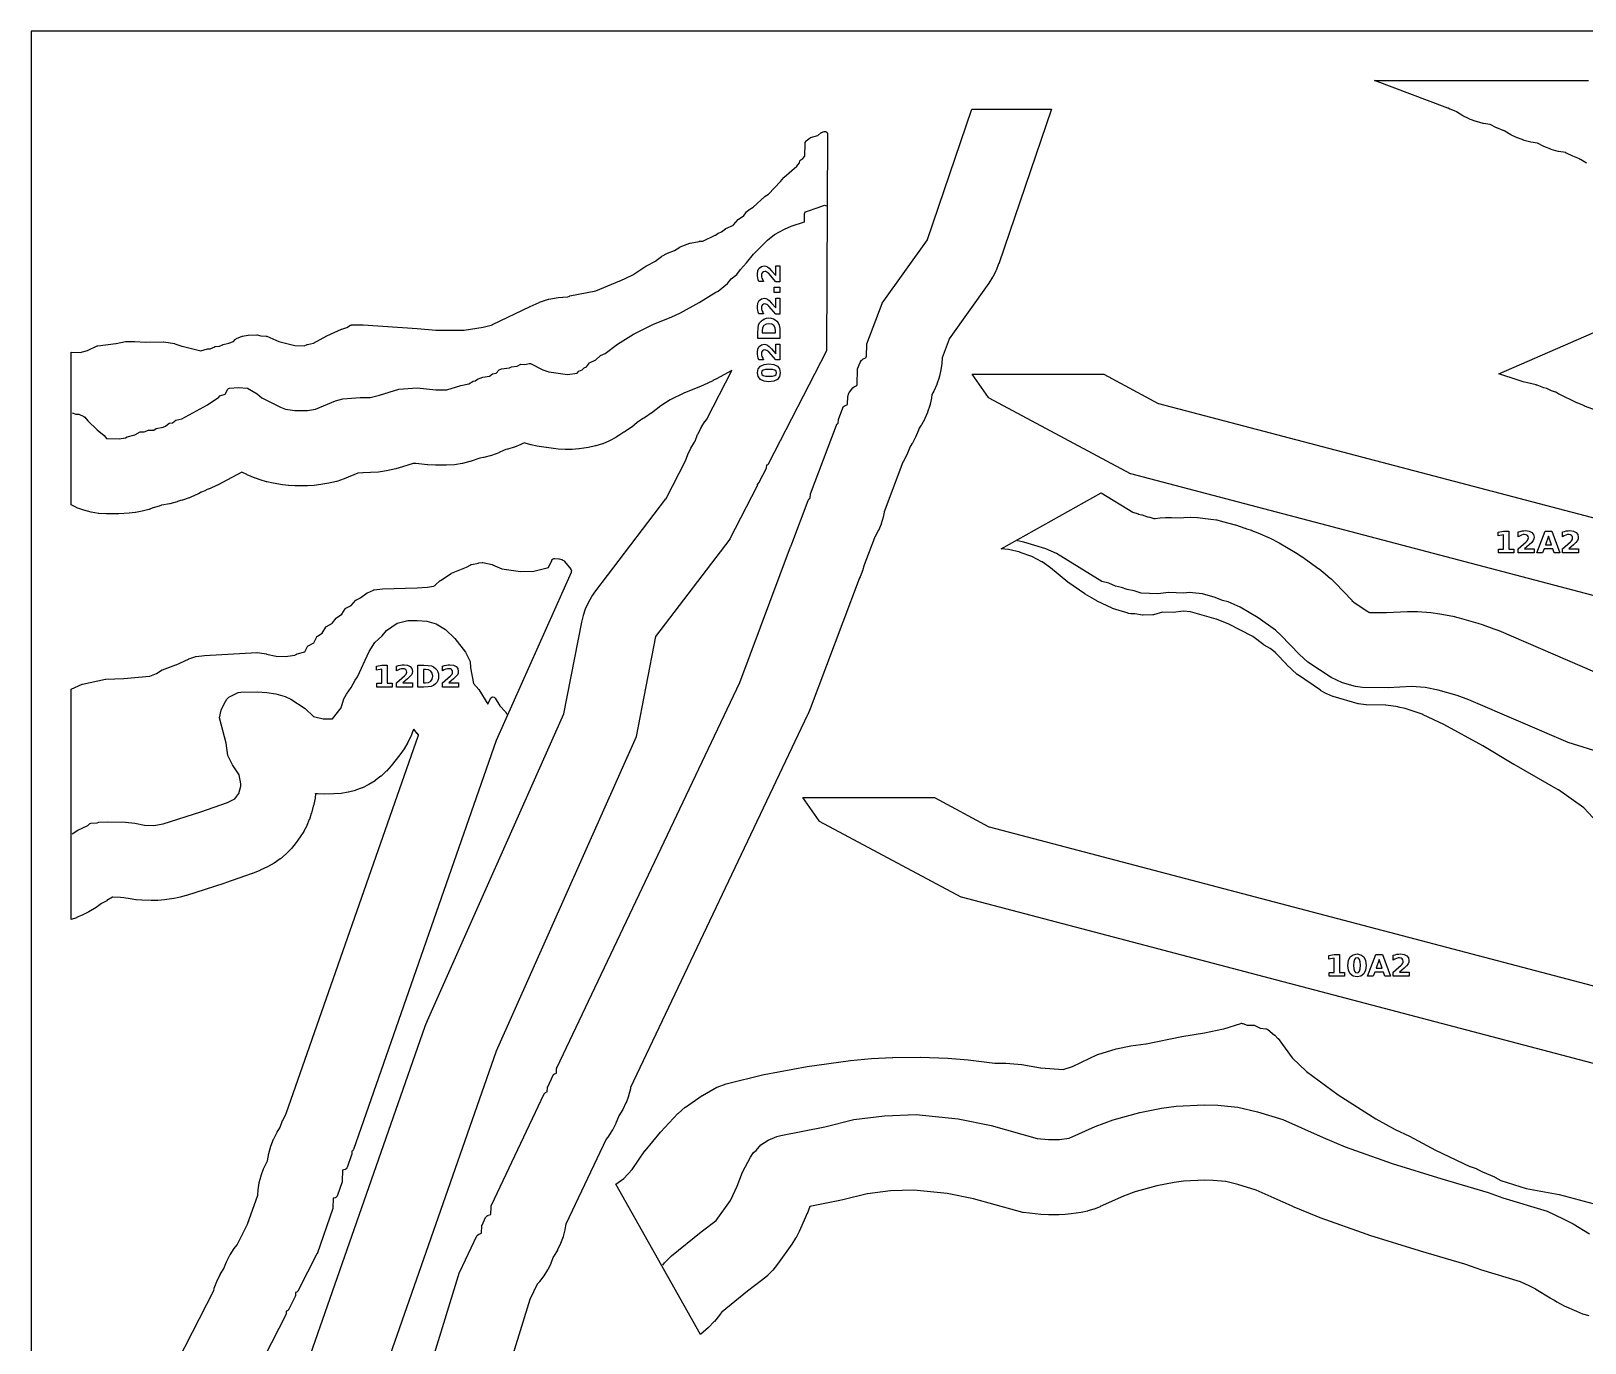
# Model space of a CAD drawing. Header units: millimetres. Extents: x 0 to 841, y 0 to 594.
# Drawn here: x 0 to 412.9, y 245.4 to 594 of the extents above; entities that cross this region are included whole.
import ezdxf

# ---------------------------------------------------------------- set-up
doc = ezdxf.new("R2010")
doc.units = ezdxf.units.MM
for name, color, linetype in [('CUT', 1, 'Continuous'), ('ENGRAVE', 5, 'Continuous'), ('SHEET_EDGE_DO_NOT_CUT', 8, 'Continuous')]:
    doc.layers.add(name, color=color, linetype=linetype)

msp = doc.modelspace()

# ---------------------------------------------------------------- linework, layer by layer
at = {"layer": 'CUT'}
for points in [[(413.32, 558.91), (411.72, 559.86), (411.68, 559.88), (411.46, 560.05), (411.45, 560.06), (411.45, 560.06), (411.44, 560.06), (409.69, 560.73), (409.65, 560.75), (407.99, 561.58), (407.95, 561.6), (407.82, 561.68), (407.81, 561.69), (407.8, 561.69), (405.86, 562.03), (405.81, 562.04), (403.91, 562.57), (403.86, 562.59), (402.02, 563.31), (401.98, 563.33), (400.32, 564.18), (400.31, 564.19), (400.3, 564.19), (398.56, 564.47), (398.52, 564.48), (396.73, 564.96), (396.68, 564.97), (394.95, 565.61), (394.9, 565.63), (393.24, 566.43), (393.2, 566.45), (391.61, 567.41), (391.57, 567.44), (391.55, 567.46), (391.54, 567.46), (391.53, 567.47), (391.26, 567.54), (391.21, 567.56), (389.46, 568.26), (389.41, 568.28), (387.72, 569.15), (387.71, 569.15), (387.71, 569.15), (387.7, 569.16), (385.95, 569.44), (385.9, 569.45), (384.06, 569.94), (384.01, 569.95), (382.23, 570.62), (382.18, 570.64), (380.47, 571.48), (380.43, 571.5), (378.81, 572.5), (378.77, 572.53), (378.69, 572.59), (378.68, 572.59), (378.67, 572.6), (377.06, 573.22), (377.01, 573.24), (376.53, 573.49), (376.51, 573.5), (356.96, 580.84), (413.82, 580.84)], [(93.53, 198.24), (113.87, 264.19), (113.9, 264.26), (118.46, 273.85), (118.48, 273.9), (118.51, 273.94), (118.55, 273.98), (118.59, 274.02), (118.86, 274.24), (118.9, 274.27), (118.94, 274.3), (118.98, 274.32), (119.03, 274.34), (119.71, 274.55), (119.72, 274.56), (119.72, 274.57), (119.78, 276.51), (119.78, 276.56), (119.79, 276.61), (119.81, 276.66), (119.83, 276.7), (120.77, 278.71), (120.79, 278.75), (120.81, 278.79), (120.84, 278.82), (120.87, 278.85), (120.9, 278.88), (121.32, 279.23), (121.35, 279.25), (121.39, 279.28), (121.43, 279.3), (121.47, 279.31), (122.18, 279.55), (122.19, 279.56), (122.2, 279.57), (122.22, 281.58), (122.23, 281.63), (122.24, 281.68), (122.28, 281.89), (122.3, 281.94), (122.32, 281.99), (136.37, 311.57), (136.39, 311.62), (136.42, 311.66), (136.45, 311.69), (136.6, 311.86), (136.64, 311.9), (136.68, 311.93), (136.72, 311.96), (136.77, 311.98), (136.82, 312), (137.16, 312.1), (137.17, 312.11), (137.17, 312.12), (137.24, 313.3), (137.24, 313.35), (137.25, 313.4), (137.26, 313.45), (137.28, 313.49), (138.72, 316.52), (138.74, 316.57), (138.77, 316.61), (138.8, 316.64), (138.95, 316.81), (138.98, 316.84), (139.02, 316.88), (139.07, 316.91), (139.11, 316.93), (139.16, 316.95), (139.63, 317.1), (139.64, 317.11), (139.64, 317.12), (139.66, 318.3), (139.67, 318.35), (139.67, 318.41), (139.72, 318.61), (139.74, 318.66), (139.76, 318.71), (188.3, 420.92), (188.31, 420.94), (201.84, 456.95), (201.86, 457), (201.88, 457.04), (202, 457.23), (202.01, 457.24), (202.01, 457.26), (202.13, 457.73), (202.15, 457.78), (206.46, 469.25), (206.48, 469.29), (206.5, 469.33), (206.52, 469.36), (206.63, 469.52), (206.66, 469.56), (206.69, 469.59), (206.72, 469.62), (206.76, 469.65), (206.8, 469.67), (206.97, 469.76), (206.98, 469.77), (206.98, 469.78), (207.06, 470.06), (207.07, 470.08), (207.07, 470.09), (207.11, 470.92), (207.12, 470.97), (207.13, 471.02), (207.14, 471.07), (213.99, 489.29), (214.01, 489.34), (214.03, 489.38), (214.11, 489.49), (214.13, 489.53), (214.16, 489.56), (214.19, 489.6), (214.23, 489.63), (214.26, 489.65), (214.47, 489.78), (214.48, 489.79), (214.48, 489.8), (214.53, 490.66), (214.54, 490.71), (214.55, 490.75), (214.56, 490.8), (215.73, 493.92), (215.75, 493.96), (215.77, 494), (215.84, 494.12), (215.87, 494.17), (215.91, 494.21), (215.95, 494.25), (216.12, 494.39), (216.15, 494.41), (216.19, 494.44), (216.23, 494.46), (216.97, 494.79), (216.98, 494.79), (216.98, 494.8), (217.08, 497.01), (217.09, 497.06), (217.1, 497.11), (217.2, 497.5), (217.21, 497.55), (217.23, 497.6), (217.41, 497.96), (217.44, 498), (217.47, 498.04), (218.36, 499.17), (218.39, 499.21), (218.43, 499.24), (218.46, 499.27), (218.84, 499.53), (218.89, 499.57), (218.94, 499.59), (219.44, 499.79), (219.46, 499.79), (219.46, 499.81), (219.54, 500.11), (219.55, 500.12), (219.55, 500.13), (219.57, 504.04), (219.57, 504.09), (219.58, 504.14), (219.59, 504.18), (219.61, 504.22), (220.29, 505.96), (220.31, 506.01), (220.33, 506.05), (220.36, 506.09), (220.7, 506.52), (220.73, 506.56), (220.76, 506.59), (221.05, 506.85), (221.09, 506.88), (221.13, 506.91), (221.17, 506.93), (221.94, 507.3), (221.95, 507.3), (221.95, 507.31), (222.04, 507.62), (222.04, 507.63), (222.04, 507.64), (222.06, 510.68), (222.07, 510.73), (222.07, 510.77), (222.08, 510.81), (222.1, 510.85), (226.13, 521.58), (226.15, 521.62), (226.17, 521.66), (226.19, 521.7), (238.18, 538.56), (238.18, 538.57), (238.19, 538.58), (249.99, 573.26), (271.12, 573.26), (257.12, 532.14), (257.11, 532.11), (256.42, 530.35), (256.4, 530.31), (255.54, 528.63), (255.51, 528.59), (254.49, 526.99), (254.48, 526.97), (243.96, 512.18), (243.96, 512.17), (243.95, 512.16), (242.07, 507.15), (242.07, 507.13), (242.06, 507.12), (241.99, 505.73), (241.99, 505.68), (241.76, 504.02), (241.75, 503.97), (241.37, 502.32), (241.37, 502.3), (241.29, 501.99), (241.28, 501.97), (240.68, 500.14), (240.66, 500.09), (239.89, 498.34), (239.87, 498.3), (239.4, 497.47), (239.4, 497.45), (239.39, 497.44), (239.27, 496.53), (239.26, 496.49), (238.89, 494.83), (238.88, 494.81), (238.8, 494.5), (238.79, 494.48), (238.22, 492.73), (238.21, 492.68), (237.48, 491.01), (237.46, 490.96), (236.59, 489.36), (236.56, 489.32), (236, 488.49), (235.99, 488.48), (235.99, 488.47), (235.84, 487.97), (235.82, 487.92), (235.05, 486.1), (235.03, 486.05), (234.09, 484.32), (234.06, 484.28), (233.51, 483.47), (233.5, 483.46), (233.5, 483.45), (233.42, 483.18), (233.4, 483.14), (232.71, 481.43), (232.69, 481.38), (231.85, 479.74), (231.82, 479.7), (231.66, 479.46), (231.66, 479.44), (231.65, 479.43), (226.69, 466.22), (226.68, 466.21), (226.68, 466.2), (226.41, 464.86), (226.4, 464.81), (225.86, 463.05), (225.85, 463), (225.15, 461.3), (225.13, 461.26), (224.27, 459.62), (224.25, 459.58), (224.12, 459.39), (224.12, 459.38), (224.11, 459.36), (221.29, 451.86), (221.28, 451.84), (221.02, 450.9), (221.01, 450.85), (220.29, 449.02), (220.27, 448.97), (220.03, 448.51), (220.02, 448.48), (207.03, 413.91), (207.02, 413.89), (206.37, 412.36), (206.36, 412.34), (159.32, 313.28), (159.32, 313.27), (159.31, 313.26), (159.26, 312.93), (159.25, 312.88), (158.76, 311.04), (158.75, 310.99), (158.09, 309.21), (158.07, 309.16), (157.23, 307.45), (157.21, 307.41), (156.21, 305.79), (156.2, 305.77), (156.19, 305.75), (156.18, 305.74), (156.12, 305.53), (156.11, 305.49), (155.42, 303.77), (155.4, 303.72), (154.55, 302.08), (154.52, 302.03), (153.52, 300.48), (153.49, 300.44), (152.81, 299.57), (152.8, 299.56), (152.8, 299.55), (142.07, 276.96), (142.07, 276.95), (142.06, 276.94), (141.84, 275.5), (141.83, 275.45), (141.37, 273.65), (141.35, 273.6), (140.72, 271.85), (140.7, 271.81), (139.91, 270.12), (139.88, 270.08), (138.93, 268.48), (138.9, 268.44), (138.76, 268.25), (138.76, 268.24), (138.75, 268.23), (138.13, 266.58), (138.11, 266.53), (137.29, 264.86), (137.26, 264.82), (136.28, 263.23), (136.26, 263.19), (135.13, 261.71), (135.1, 261.67), (134.51, 261.03), (134.5, 261.02), (134.5, 261.01), (132.57, 256.96), (132.56, 256.93), (112.64, 192.35)], [(65.84, 218.21), (104.74, 329.55), (104.75, 329.57), (105.35, 331.08), (105.35, 331.1), (141.58, 412.56), (141.59, 412.58), (141.59, 412.59), (146.33, 436.95), (146.34, 436.97), (146.76, 438.72), (146.78, 438.77), (147.36, 440.46), (147.37, 440.5), (148.11, 442.14), (148.13, 442.18), (149.01, 443.74), (149.03, 443.77), (150.06, 445.25), (150.07, 445.27), (168.71, 469.73), (168.72, 469.74), (168.72, 469.75), (173.89, 479.82), (173.91, 479.84), (174.5, 481.45), (174.52, 481.5), (175.32, 483.16), (175.34, 483.2), (176.29, 484.78), (176.32, 484.82), (176.4, 484.94), (176.41, 484.95), (176.41, 484.96), (176.42, 484.97), (176.43, 485.01), (177.13, 486.81), (177.15, 486.86), (178.02, 488.57), (178.04, 488.62), (179.08, 490.24), (179.11, 490.28), (179.56, 490.85), (179.56, 490.86), (179.57, 490.87), (186.21, 503.81), (186.21, 503.82), (186.21, 503.81), (182.15, 501.6), (182.14, 501.6), (181.18, 501.11), (181.16, 501.1), (178.68, 499.92), (178.66, 499.91), (177.48, 499.4), (177.47, 499.39), (173.6, 497.85), (173.59, 497.84), (169.86, 495.99), (169.83, 495.98), (167.34, 494.41), (167.32, 494.39), (164.84, 492.47), (164.82, 492.46), (163.31, 491.4), (163.27, 491.38), (162.17, 490.75), (162.17, 490.75), (162.16, 490.74), (161.99, 490.6), (161.95, 490.57), (161.04, 489.96), (161.02, 489.95), (159.6, 488.77), (159.56, 488.74), (157.9, 487.62), (157.86, 487.6), (157.85, 487.59), (157.84, 487.59), (157.83, 487.58), (157.59, 487.4), (157.55, 487.38), (156.47, 486.73), (156.46, 486.72), (155.47, 486.05), (155.42, 486.02), (153.74, 485.11), (153.69, 485.09), (151.92, 484.35), (151.88, 484.33), (150.04, 483.77), (150, 483.76), (148.11, 483.37), (148.08, 483.37), (145.61, 482.99), (145.58, 482.99), (143.78, 482.8), (143.73, 482.8), (141.93, 482.77), (141.88, 482.78), (140.07, 482.92), (140.05, 482.92), (137.56, 483.24), (137.55, 483.24), (136.92, 483.33), (136.91, 483.33), (134.43, 483.73), (134.41, 483.73), (132.85, 484.05), (132.81, 484.06), (131.27, 484.5), (131.25, 484.51), (131.11, 484.56), (131.1, 484.56), (131.09, 484.56), (130.71, 484.41), (130.68, 484.4), (130.15, 484.13), (130.11, 484.11), (128.44, 483.44), (128.4, 483.42), (126.68, 482.9), (126.63, 482.89), (126.15, 482.8), (126.14, 482.79), (126.13, 482.79), (125.54, 482.57), (125.52, 482.56), (124.37, 481.98), (124.32, 481.96), (122.36, 481.22), (122.31, 481.21), (120.27, 480.68), (120.25, 480.67), (119.28, 480.48), (119.25, 480.47), (116.64, 479.63), (116.62, 479.62), (114.62, 479.09), (114.57, 479.07), (112.53, 478.76), (112.48, 478.75), (110.41, 478.65), (110.39, 478.65), (107.52, 478.66), (107.49, 478.66), (105.39, 478.78), (105.36, 478.78), (102.2, 479.13), (102.19, 479.13), (102.18, 479.13), (101.57, 479.08), (101.55, 479.08), (101.54, 479.08), (98.72, 478.17), (98.7, 478.17), (96.96, 477.7), (96.94, 477.69), (94.47, 477.14), (94.44, 477.13), (92.36, 476.79), (92.31, 476.78), (90.21, 476.66), (90.18, 476.66), (88.21, 476.65), (88.2, 476.65), (86.85, 476.55), (86.83, 476.55), (86.82, 476.54), (83.21, 475.05), (83.18, 475.04), (81.21, 474.35), (81.16, 474.34), (79.12, 473.86), (79.09, 473.85), (76.98, 473.47), (76.96, 473.47), (75.24, 473.24), (75.2, 473.23), (73.46, 473.15), (73.44, 473.15), (70.11, 473.15), (70.09, 473.15), (68.48, 473.22), (68.44, 473.22), (66.85, 473.42), (66.83, 473.42), (64.35, 473.83), (64.33, 473.83), (62.61, 474.19), (62.57, 474.2), (60.9, 474.71), (60.87, 474.72), (59.62, 475.17), (59.59, 475.18), (57.39, 476.12), (57.36, 476.13), (55.99, 476.81), (55.98, 476.82), (55.97, 476.81), (49.51, 473.37), (49.49, 473.35), (47.4, 472.39), (47.35, 472.37), (46.82, 472.2), (46.81, 472.19), (46.8, 472.19), (46.18, 471.86), (46.13, 471.84), (45.25, 471.47), (45.22, 471.46), (44.45, 471.04), (44.43, 471.03), (43.84, 470.74), (43.81, 470.73), (42.06, 469.98), (42.01, 469.96), (40.2, 469.39), (40.15, 469.38), (39.77, 469.3), (39.76, 469.29), (39.75, 469.29), (38.89, 468.96), (38.84, 468.94), (36.85, 468.4), (36.8, 468.39), (34.77, 468.06), (34.74, 468.05), (34.71, 468.05), (34.7, 468.04), (34.06, 467.79), (34.02, 467.78), (32.4, 467.31), (32.38, 467.3), (32.33, 467.29), (32.31, 467.28), (31.34, 466.91), (31.3, 466.9), (29.55, 466.41), (29.51, 466.4), (27.72, 466.08), (27.7, 466.08), (26.09, 465.87), (26.05, 465.86), (23.33, 465.69), (23.29, 465.69), (19.96, 465.71), (19.93, 465.71), (17.97, 465.83), (17.92, 465.83), (15.98, 466.14), (15.93, 466.15), (14.04, 466.65), (13.99, 466.67), (12.16, 467.35), (12.11, 467.37), (10.62, 468.11), (10.62, 508.69), (13.01, 508.59), (13.01, 508.59), (13.02, 508.59), (13.03, 508.59), (14.96, 509.13), (14.97, 509.13), (14.98, 509.14), (17.55, 510.32), (17.6, 510.34), (17.65, 510.35), (17.7, 510.36), (22.55, 510.95), (22.58, 510.95), (25.06, 511.48), (25.11, 511.49), (25.16, 511.5), (27.53, 511.53), (27.57, 511.52), (30.29, 511.33), (30.31, 511.33), (35.17, 511.45), (35.22, 511.45), (35.27, 511.44), (38.14, 510.94), (38.17, 510.93), (38.21, 510.92), (40.09, 510.28), (40.11, 510.27), (45.07, 509.03), (45.08, 509.03), (45.1, 509.03), (46.92, 509.55), (46.97, 509.56), (47.01, 509.57), (47.05, 509.57), (47.57, 509.58), (47.58, 509.58), (47.59, 509.59), (48.82, 510.12), (48.87, 510.14), (48.92, 510.16), (48.97, 510.16), (50.07, 510.27), (50.08, 510.27), (50.1, 510.28), (50.91, 510.64), (50.95, 510.65), (51, 510.67), (52.57, 511.03), (52.58, 511.04), (52.59, 511.04), (53.81, 511.52), (53.82, 511.52), (53.83, 511.53), (54.26, 512.07), (54.3, 512.11), (54.34, 512.14), (54.38, 512.17), (54.52, 512.27), (54.57, 512.29), (54.62, 512.31), (56.13, 512.91), (56.18, 512.93), (56.22, 512.94), (57.61, 513.21), (57.64, 513.21), (57.68, 513.22), (59.97, 513.3), (60.02, 513.3), (60.07, 513.29), (60.12, 513.28), (61.09, 513.01), (61.1, 513.01), (61.11, 513.01), (62.49, 512.94), (62.53, 512.94), (62.58, 512.93), (62.62, 512.92), (62.66, 512.9), (65.83, 511.52), (65.84, 511.52), (65.85, 511.52), (70.07, 510.45), (70.08, 510.45), (70.1, 510.45), (72.57, 510.39), (72.58, 510.39), (72.6, 510.39), (73.33, 510.71), (73.37, 510.73), (73.42, 510.74), (75.07, 511.1), (75.08, 511.1), (75.09, 511.11), (78.58, 513.04), (78.62, 513.06), (82.52, 514.75), (82.57, 514.77), (83.91, 515.19), (83.92, 515.19), (83.93, 515.2), (84.9, 515.81), (84.94, 515.83), (84.98, 515.85), (85.03, 515.87), (85.16, 515.91), (85.21, 515.92), (85.25, 515.93), (85.3, 515.93), (88.17, 515.94), (88.21, 515.94), (102.56, 515), (102.58, 515), (107.59, 514.51), (107.61, 514.51), (115.07, 514.52), (115.08, 514.52), (115.09, 514.52), (120.09, 515.28), (120.12, 515.29), (122.59, 515.98), (122.6, 515.98), (122.61, 515.99), (132.59, 520.8), (132.6, 520.8), (135.04, 521.9), (135.07, 521.92), (137.47, 522.78), (137.52, 522.79), (137.56, 522.8), (140.03, 523.2), (140.07, 523.2), (142.57, 523.39), (142.58, 523.39), (142.59, 523.39), (143.07, 523.58), (143.11, 523.59), (143.16, 523.61), (150.09, 524.95), (150.1, 524.95), (150.11, 524.95), (156.49, 527.59), (156.51, 527.6), (159.89, 529.2), (159.9, 529.2), (159.91, 529.21), (163.32, 531.49), (163.36, 531.52), (166.1, 532.99), (166.11, 533), (166.12, 533.01), (167.53, 534.11), (167.56, 534.13), (167.59, 534.15), (169.08, 534.97), (169.12, 534.99), (169.15, 535), (170.94, 535.65), (170.95, 535.66), (170.96, 535.67), (172.42, 536.61), (172.46, 536.64), (172.51, 536.66), (175.05, 537.62), (175.08, 537.63), (175.12, 537.64), (177.54, 538.12), (177.58, 538.13), (177.63, 538.13), (178.46, 538.14), (178.47, 538.14), (178.48, 538.14), (181.81, 539.76), (181.82, 539.77), (181.83, 539.77), (182.56, 540.28), (182.6, 540.31), (182.64, 540.33), (182.68, 540.34), (183.48, 540.62), (183.49, 540.62), (183.5, 540.63), (184.5, 541.49), (184.54, 541.52), (184.58, 541.54), (184.62, 541.57), (186.63, 542.46), (186.64, 542.47), (186.65, 542.48), (187.87, 543.93), (187.91, 543.97), (187.94, 544), (187.99, 544.03), (189.25, 544.84), (189.26, 544.85), (189.27, 544.86), (190.11, 545.97), (190.15, 546.02), (190.19, 546.05), (190.7, 546.49), (190.74, 546.52), (190.77, 546.54), (191.9, 547.19), (191.91, 547.2), (191.92, 547.21), (195, 550.05), (195.04, 550.08), (195.07, 550.1), (195.94, 550.68), (195.95, 550.69), (195.96, 550.7), (199.16, 554), (199.18, 554.02), (200.06, 555.13), (200.09, 555.17), (200.12, 555.2), (203.46, 558.13), (203.47, 558.14), (203.48, 558.14), (204.19, 559.01), (204.2, 559.02), (204.2, 559.04), (204.31, 559.43), (204.32, 559.48), (204.34, 559.52), (204.36, 559.56), (204.41, 559.65), (204.45, 559.7), (204.48, 559.74), (204.52, 559.78), (204.56, 559.81), (205.07, 560.16), (205.08, 560.17), (205.09, 560.17), (205.63, 560.73), (205.63, 560.74), (205.63, 560.75), (205.66, 564.21), (205.66, 564.25), (205.67, 564.3), (205.68, 564.34), (205.69, 564.38), (205.71, 564.43), (205.84, 564.68), (205.86, 564.72), (205.88, 564.76), (205.91, 564.8), (205.95, 564.83), (205.98, 564.86), (206.99, 565.62), (207.02, 565.65), (207.07, 565.67), (207.11, 565.69), (207.15, 565.71), (209.07, 566.26), (209.08, 566.26), (209.09, 566.27), (209.85, 566.94), (209.89, 566.97), (209.93, 567), (209.97, 567.02), (210.01, 567.04), (210.77, 567.31), (210.82, 567.32), (210.88, 567.33), (210.93, 567.34), (210.98, 567.34), (211.03, 567.33), (211.09, 567.32), (211.14, 567.31), (211.19, 567.29), (211.23, 567.27), (211.28, 567.25), (211.36, 567.19), (211.4, 567.16), (211.43, 567.13), (211.47, 567.09), (211.5, 567.05), (211.55, 566.98), (211.58, 566.93), (211.6, 566.89), (211.62, 566.84), (211.63, 566.79), (211.66, 566.65), (211.66, 566.6), (211.67, 566.55), (211.37, 509.2), (211.36, 509.16), (211.36, 509.11), (211.35, 509.06), (211.3, 508.91), (211.28, 508.87), (211.27, 508.82), (195.99, 479.06), (195.96, 479.02), (195.94, 478.98), (195.85, 478.88), (195.82, 478.84), (195.79, 478.81), (195.76, 478.78), (195.72, 478.76), (195.68, 478.74), (195.47, 478.63), (195.46, 478.63), (195.46, 478.62), (195.37, 477.94), (195.37, 477.89), (195.36, 477.85), (195.34, 477.81), (195.32, 477.77), (193.42, 474.06), (193.4, 474.02), (193.37, 473.99), (193.34, 473.95), (193.31, 473.92), (192.99, 473.63), (192.99, 473.62), (192.98, 473.61), (192.91, 473.12), (192.9, 473.07), (192.88, 473.02), (192.86, 472.97), (185.72, 459.06), (185.7, 459.03), (185.67, 458.99), (165.97, 433.15), (165.97, 433.14), (165.97, 433.13), (160.8, 406.58), (160.78, 406.53), (160.76, 406.47), (123.63, 322.97), (123.62, 322.95), (83.75, 208.84)], [(426.62, 489.38), (412.8, 494.37), (412.77, 494.38), (410.81, 495.21), (410.79, 495.22), (406.03, 497.54), (406.01, 497.55), (405.14, 498.03), (405.13, 498.04), (405.12, 498.04), (404.05, 498.4), (404, 498.42), (402.76, 499.01), (402.75, 499.01), (402.74, 499.01), (401.98, 499.22), (401.94, 499.24), (400.25, 499.89), (400.24, 499.89), (400.23, 499.9), (399.95, 499.95), (399.92, 499.96), (396.51, 500.83), (396.49, 500.83), (395.13, 501.23), (395.12, 501.23), (390.03, 502.92), (428.28, 519.61)], [(419.85, 379.79), (412.63, 387.61), (412.62, 387.62), (412.61, 387.63), (405.84, 392.4), (405.82, 392.41), (394.06, 399.08), (394.05, 399.09), (385.78, 404.07), (385.77, 404.07), (375.41, 409.72), (375.4, 409.72), (369.93, 412.34), (369.9, 412.35), (365.16, 413.96), (365.14, 413.96), (363.29, 414.38), (363.27, 414.39), (359.96, 414.86), (359.93, 414.87), (354.73, 414.92), (354.66, 414.93), (352.76, 415.21), (352.69, 415.23), (345.96, 417.2), (345.9, 417.22), (344.3, 417.89), (344.26, 417.92), (342.65, 418.79), (342.6, 418.82), (336.53, 422.99), (336.5, 423.01), (336.47, 423.04), (333.62, 425.71), (333.6, 425.73), (330.75, 428.73), (330.73, 428.75), (329.28, 429.96), (329.27, 429.96), (329.26, 429.97), (327.67, 430.86), (327.62, 430.9), (324.65, 433.09), (324.64, 433.1), (324.63, 433.1), (318.26, 436.43), (318.24, 436.44), (314.97, 437.77), (314.95, 437.77), (308.13, 439.69), (308.11, 439.69), (308.1, 439.69), (306.27, 439.81), (306.26, 439.81), (306.25, 439.81), (303.53, 439.54), (303.47, 439.54), (300.66, 439.6), (300.65, 439.6), (300.63, 439.59), (298.22, 438.92), (298.17, 438.91), (298.11, 438.91), (295.48, 438.76), (295.44, 438.76), (295.4, 438.76), (295.36, 438.77), (293.31, 439.17), (293.3, 439.17), (293.28, 439.17), (292.36, 439.13), (292.31, 439.14), (292.25, 439.14), (291.56, 439.27), (291.5, 439.29), (287.37, 440.59), (287.3, 440.61), (283.28, 442.54), (283.24, 442.56), (280.07, 444.41), (280.04, 444.43), (275.5, 447.52), (275.46, 447.54), (270.87, 451.35), (270.86, 451.36), (268.64, 452.98), (268.63, 452.98), (268.62, 452.99), (265.97, 454.36), (265.94, 454.37), (262.87, 455.48), (262.84, 455.49), (259.76, 456.26), (259.76, 456.26), (259.75, 456.26), (257.79, 456.45), (284.33, 471.34), (292.76, 466.16), (292.78, 466.16), (292.79, 466.15), (294.16, 465.68), (294.17, 465.68), (294.19, 465.67), (294.2, 465.67), (295.2, 465.43), (295.24, 465.41), (296.7, 464.94), (296.72, 464.93), (296.81, 464.9), (296.82, 464.89), (296.83, 464.89), (297.22, 464.81), (297.25, 464.8), (298.32, 464.52), (298.33, 464.52), (298.34, 464.52), (298.69, 464.5), (298.7, 464.5), (298.71, 464.5), (300.02, 464.65), (300.04, 464.65), (301.49, 464.75), (301.53, 464.75), (302.98, 464.75), (303, 464.75), (305.31, 464.66), (305.31, 464.66), (305.32, 464.66), (306.31, 464.78), (306.35, 464.78), (308.1, 464.82), (308.15, 464.82), (309.91, 464.71), (309.93, 464.71), (313.47, 464.32), (313.49, 464.32), (315.04, 464.08), (315.08, 464.08), (316.6, 463.72), (316.62, 463.72), (319.97, 462.79), (320.01, 462.78), (322.57, 461.89), (322.6, 461.87), (322.98, 461.71), (323.01, 461.7), (324.28, 461.34), (324.33, 461.33), (325.99, 460.7), (326.01, 460.69), (329.23, 459.29), (329.26, 459.28), (331.65, 458.05), (331.68, 458.03), (336.4, 455.18), (336.41, 455.17), (337.63, 454.36), (337.65, 454.35), (342.23, 451.1), (342.25, 451.08), (343.85, 449.81), (343.87, 449.8), (345.32, 448.52), (345.34, 448.5), (346.58, 447.31), (346.6, 447.29), (350.94, 442.74), (350.95, 442.73), (351.57, 442.17), (351.6, 442.15), (355.21, 439.74), (355.22, 439.73), (355.23, 439.73), (355.51, 439.6), (355.54, 439.58), (355.69, 439.54), (355.7, 439.54), (355.71, 439.54), (360.18, 439.5), (360.19, 439.5), (365.73, 439.8), (365.76, 439.8), (368.35, 439.78), (368.39, 439.77), (371.95, 439.5), (371.98, 439.5), (374.31, 439.18), (374.34, 439.17), (377.79, 438.49), (377.81, 438.49), (379.45, 438.09), (379.47, 438.08), (384.46, 436.64), (384.47, 436.64), (385.56, 436.29), (385.57, 436.29), (388.72, 435.18), (388.73, 435.17), (389.99, 434.68), (390, 434.68), (415.41, 423.72)], [(10.62, 185.25), (48.53, 259.33), (48.54, 259.34), (48.54, 259.35), (48.68, 259.88), (48.69, 259.92), (49.37, 261.73), (49.39, 261.78), (50.24, 263.51), (50.26, 263.55), (51.25, 265.15), (51.25, 265.16), (51.26, 265.17), (51.94, 266.94), (51.96, 266.98), (52.84, 268.74), (52.87, 268.79), (53.93, 270.45), (53.96, 270.49), (54.75, 271.49), (54.76, 271.5), (54.76, 271.51), (57.54, 276.94), (57.55, 276.97), (60.25, 284.7), (60.25, 284.71), (60.25, 284.72), (60.33, 286.02), (60.33, 286.07), (60.63, 287.94), (60.64, 287.99), (61.11, 289.83), (61.13, 289.87), (61.78, 291.66), (61.8, 291.7), (62.62, 293.41), (62.65, 293.45), (62.85, 293.78), (62.85, 293.79), (62.86, 293.8), (63.18, 295.73), (63.2, 295.78), (63.72, 297.68), (63.74, 297.73), (64.45, 299.57), (64.48, 299.62), (65.37, 301.37), (65.4, 301.42), (66.12, 302.53), (66.13, 302.54), (66.13, 302.55), (66.18, 302.72), (66.19, 302.76), (66.85, 304.47), (66.87, 304.51), (67.69, 306.15), (67.72, 306.19), (67.81, 306.34), (67.81, 306.35), (67.82, 306.36), (102.95, 406.93), (102.96, 406.94), (102.95, 406.95), (102.88, 407.06), (102.88, 407.07), (102.87, 407.08), (102.64, 407.34), (102.62, 407.36), (101.74, 408.47), (101.73, 408.48), (101.72, 408.47), (101.43, 408.06), (101.43, 408.05), (101.42, 408.04), (100.97, 406.73), (100.95, 406.68), (100.15, 404.96), (100.13, 404.92), (99.18, 403.29), (99.15, 403.25), (98.03, 401.7), (98.02, 401.68), (95.7, 398.79), (95.69, 398.77), (94.42, 397.34), (94.39, 397.3), (92.99, 396.01), (92.96, 395.98), (91.44, 394.83), (91.4, 394.8), (89.79, 393.8), (89.75, 393.77), (88.04, 392.93), (87.99, 392.92), (86.21, 392.25), (86.17, 392.23), (84.33, 391.74), (84.28, 391.73), (82.41, 391.42), (82.36, 391.41), (80.45, 391.29), (80.43, 391.29), (77.95, 391.24), (77.93, 391.24), (76.14, 391.29), (76.1, 391.29), (75.6, 391.35), (75.59, 391.36), (75.58, 391.34), (75.46, 390.21), (75.45, 390.15), (75.01, 388.1), (75, 388.07), (74.48, 386.15), (74.47, 386.13), (73.95, 384.5), (73.93, 384.46), (73.27, 382.89), (73.25, 382.85), (72.46, 381.35), (72.44, 381.31), (71.51, 379.87), (71.5, 379.86), (70.48, 378.41), (70.46, 378.39), (69.23, 376.83), (69.2, 376.79), (67.82, 375.37), (67.78, 375.33), (66.27, 374.06), (66.23, 374.03), (64.6, 372.91), (64.56, 372.89), (62.81, 371.93), (62.79, 371.92), (60.84, 370.99), (60.82, 370.98), (58.8, 370.15), (58.77, 370.14), (51.69, 367.66), (51.69, 367.65), (51.25, 367.51), (51.24, 367.5), (41.27, 364.27), (41.25, 364.27), (39.66, 363.83), (39.62, 363.82), (38, 363.51), (37.97, 363.51), (35.48, 363.14), (35.46, 363.14), (33.71, 362.96), (33.67, 362.96), (31.91, 362.94), (31.89, 362.94), (29.42, 363.03), (29.4, 363.03), (27.89, 363.14), (27.85, 363.14), (26.34, 363.37), (26.32, 363.38), (24.68, 363.69), (24.66, 363.69), (23.8, 363.78), (23.78, 363.79), (21.69, 363.84), (21.68, 363.84), (21.67, 363.84), (20.16, 362.94), (20.14, 362.92), (18.71, 362.18), (18.7, 362.17), (18.69, 362.17), (17.33, 361.15), (17.29, 361.12), (15.37, 360), (15.35, 359.99), (13.74, 359.17), (13.71, 359.16), (12.08, 358.42), (12.04, 358.4), (10.62, 357.91), (10.62, 419.12), (13.58, 420.45), (13.58, 420.45), (13.63, 420.47), (13.68, 420.49), (19.76, 421.79), (19.81, 421.8), (19.85, 421.8), (24.64, 421.97), (24.66, 421.97), (31.5, 422.59), (31.52, 422.59), (31.53, 422.6), (33.3, 423.3), (33.31, 423.3), (33.32, 423.31), (34.8, 424.23), (34.85, 424.26), (34.9, 424.28), (38.5, 425.57), (38.52, 425.58), (41.87, 427.14), (41.92, 427.16), (43.74, 427.79), (43.8, 427.81), (43.85, 427.81), (46.04, 428.07), (46.07, 428.08), (59.96, 428.84), (60.01, 428.84), (60.06, 428.84), (62.53, 428.48), (62.57, 428.47), (65.09, 427.86), (65.1, 427.86), (65.12, 427.86), (67.57, 427.8), (67.58, 427.8), (67.59, 427.8), (70.05, 428.15), (70.06, 428.15), (70.07, 428.15), (70.59, 428.46), (70.63, 428.49), (70.68, 428.5), (70.73, 428.52), (72.75, 429.02), (72.76, 429.02), (72.77, 429.04), (73.41, 430.42), (73.43, 430.46), (73.46, 430.5), (73.49, 430.54), (73.52, 430.57), (73.55, 430.6), (73.59, 430.63), (73.63, 430.65), (75.14, 431.45), (75.15, 431.46), (75.15, 431.47), (75.9, 433.02), (75.92, 433.06), (75.95, 433.1), (75.98, 433.13), (76.01, 433.17), (76.05, 433.2), (76.08, 433.22), (77.35, 434.02), (77.36, 434.02), (77.36, 434.03), (78.29, 435.63), (78.32, 435.68), (78.35, 435.72), (78.39, 435.75), (78.43, 435.79), (78.48, 435.82), (80.07, 436.7), (80.08, 436.71), (80.09, 436.72), (81.07, 437.98), (81.1, 438.02), (81.14, 438.06), (81.18, 438.09), (82.57, 439.05), (82.58, 439.06), (82.59, 439.07), (83.45, 440.46), (83.48, 440.51), (83.52, 440.55), (83.56, 440.59), (83.6, 440.62), (83.65, 440.65), (85.07, 441.39), (85.08, 441.4), (85.09, 441.4), (86.31, 442.76), (86.35, 442.79), (86.38, 442.82), (86.42, 442.85), (86.46, 442.87), (87.57, 443.43), (87.58, 443.44), (87.59, 443.44), (89.33, 444.7), (89.37, 444.73), (89.42, 444.75), (90.97, 445.47), (91.02, 445.49), (91.07, 445.5), (91.13, 445.51), (93.35, 445.76), (93.39, 445.76), (102.57, 446.04), (102.58, 446.04), (105.35, 446.21), (105.38, 446.22), (106.92, 446.52), (106.93, 446.52), (106.94, 446.53), (107.38, 446.71), (107.39, 446.71), (107.4, 446.72), (108.67, 447.97), (108.71, 448.01), (108.76, 448.04), (111.66, 449.88), (111.7, 449.9), (111.75, 449.92), (115.72, 451.51), (115.73, 451.52), (115.74, 451.52), (116.85, 452.19), (116.9, 452.21), (116.95, 452.23), (117.01, 452.25), (118.88, 452.65), (118.93, 452.66), (119.88, 452.76), (119.93, 452.76), (119.99, 452.76), (120.04, 452.75), (122.53, 452.22), (122.58, 452.21), (122.63, 452.19), (125.09, 451.11), (125.1, 451.11), (125.11, 451.1), (130.07, 450.43), (130.08, 450.43), (130.09, 450.43), (133.59, 450.48), (133.61, 450.48), (133.62, 450.48), (137.5, 451.44), (137.51, 451.45), (137.51, 451.46), (138.36, 453.35), (138.38, 453.4), (138.42, 453.45), (138.51, 453.57), (138.54, 453.61), (138.57, 453.64), (138.61, 453.67), (138.65, 453.69), (138.69, 453.72), (138.73, 453.73), (138.95, 453.81), (139, 453.83), (139.06, 453.84), (139.11, 453.84), (139.16, 453.84), (140.22, 453.76), (140.26, 453.76), (140.3, 453.75), (140.99, 453.58), (141.04, 453.56), (141.09, 453.54), (141.14, 453.52), (141.66, 453.19), (141.7, 453.16), (141.74, 453.12), (141.78, 453.08), (143.41, 451.05), (143.45, 451.01), (143.47, 450.96), (143.52, 450.87), (143.54, 450.82), (143.55, 450.77), (143.56, 450.72), (143.57, 450.66), (143.57, 450.61), (143.55, 450.33), (143.54, 450.27), (143.53, 450.22), (143.51, 450.16), (123.63, 405.47), (123.62, 405.45), (85.67, 296.83), (85.65, 296.78), (85.63, 296.74), (85.55, 296.6), (85.52, 296.56), (85.49, 296.52), (85.45, 296.49), (85.41, 296.46), (85.26, 296.35), (85.25, 296.34), (85.25, 296.33), (85.21, 295.56), (85.2, 295.51), (85.19, 295.46), (85.18, 295.42), (83.99, 292.02), (83.98, 291.98), (83.95, 291.93), (83.88, 291.81), (83.85, 291.77), (83.82, 291.73), (83.79, 291.7), (83.75, 291.67), (83.68, 291.61), (83.64, 291.58), (83.6, 291.56), (83.55, 291.54), (83.5, 291.52), (82.78, 291.34), (82.76, 291.34), (82.76, 291.33), (82.7, 288.41), (82.7, 288.35), (82.69, 288.3), (82.68, 288.25), (81.32, 284.4), (81.3, 284.36), (81.28, 284.32), (81.25, 284.28), (81.22, 284.24), (81.19, 284.2), (81.06, 284.09), (81.02, 284.05), (80.98, 284.02), (80.93, 284), (80.88, 283.98), (80.83, 283.96), (80.28, 283.84), (80.27, 283.84), (80.27, 283.82), (80.22, 281.29), (80.21, 281.24), (80.2, 281.18), (80.19, 281.13), (75.99, 269.1), (75.96, 269.04), (70.98, 259.29), (70.95, 259.24), (70.93, 259.21), (70.89, 259.17), (70.75, 259.02), (70.71, 258.98), (70.67, 258.95), (70.62, 258.92), (70.57, 258.9), (70.52, 258.88), (70.3, 258.81), (70.29, 258.81), (70.29, 258.8), (70.27, 258.09), (70.27, 258.05), (70.26, 258), (70.25, 257.96), (70.21, 257.8), (70.19, 257.76), (70.17, 257.72), (68.37, 254.2), (68.35, 254.16), (68.32, 254.12), (68.29, 254.08), (68.21, 254), (68.17, 253.97), (68.12, 253.93), (68.08, 253.91), (68.03, 253.89), (67.82, 253.8), (67.81, 253.8), (67.81, 253.79), (67.8, 253.25), (67.8, 253.21), (67.79, 253.16), (67.78, 253.12), (67.73, 252.96), (67.72, 252.92), (67.7, 252.88), (16.43, 152.69)], [(414.04, 252.56), (412.38, 253.06), (412.34, 253.07), (410.73, 253.71), (410.71, 253.72), (407.46, 255.19), (407.44, 255.2), (405.52, 256.19), (405.47, 256.22), (404.82, 256.66), (404.8, 256.67), (403.65, 257.31), (403.63, 257.32), (399.84, 259.64), (399.83, 259.65), (398.27, 260.48), (398.25, 260.49), (395.77, 261.62), (395.74, 261.63), (385.27, 264.82), (385.26, 264.83), (384.24, 265.17), (384.23, 265.17), (380.96, 266.36), (380.95, 266.37), (369.23, 269.81), (369.23, 269.81), (368.93, 269.9), (368.92, 269.9), (355.78, 273.99), (355.77, 273.99), (355.05, 274.23), (355.05, 274.23), (342.52, 278.66), (342.51, 278.67), (341.5, 279.05), (341.49, 279.06), (335.64, 281.49), (335.63, 281.49), (335.13, 281.71), (335.12, 281.72), (325.55, 286.01), (325.52, 286.02), (320.67, 287.52), (320.66, 287.53), (317.45, 288.28), (317.41, 288.29), (314.12, 288.6), (314.1, 288.6), (311.9, 288.68), (311.87, 288.68), (306.25, 288.38), (306.23, 288.38), (303.75, 288.02), (303.74, 288.02), (299.16, 287.13), (299.14, 287.13), (293.62, 285.62), (293.6, 285.61), (290.28, 284.4), (290.26, 284.39), (284.1, 281.62), (284.08, 281.61), (282.47, 280.97), (282.43, 280.96), (280.78, 280.46), (280.74, 280.45), (279.04, 280.1), (279.01, 280.1), (276.39, 279.68), (276.37, 279.68), (274.82, 279.5), (274.78, 279.49), (273.23, 279.43), (273.21, 279.43), (270.36, 279.44), (270.34, 279.44), (268.34, 279.54), (268.32, 279.54), (265.32, 279.85), (265.3, 279.85), (263.63, 280.09), (263.58, 280.1), (261.94, 280.49), (261.92, 280.5), (250.45, 283.72), (250.43, 283.73), (243.41, 285.14), (243.39, 285.14), (234.58, 286.02), (234.54, 286.02), (228.35, 285.79), (228.33, 285.78), (222.24, 285.04), (222.21, 285.03), (215.69, 283.44), (215.68, 283.43), (214.91, 283.26), (214.9, 283.26), (206.97, 281.65), (206.96, 281.65), (206.95, 281.64), (206.19, 279.71), (206.18, 279.7), (205.81, 278.82), (205.8, 278.81), (204.07, 274.99), (204.06, 274.97), (203.2, 273.28), (203.17, 273.23), (202.14, 271.64), (202.13, 271.61), (198.39, 266.36), (198.37, 266.34), (197.13, 264.77), (197.09, 264.73), (195.7, 263.3), (195.66, 263.27), (194.12, 261.98), (194.1, 261.96), (190.35, 259.15), (190.35, 259.15), (183.6, 253.68), (183.59, 253.68), (183.58, 253.67), (182.96, 252.81), (182.95, 252.79), (181.58, 251.1), (181.54, 251.06), (180, 249.53), (179.98, 249.51), (177.85, 247.62), (155.42, 287.58), (157.47, 289.1), (157.47, 289.1), (157.48, 289.11), (157.49, 289.11), (159.71, 291.5), (159.74, 291.53), (163.13, 296.45), (163.15, 296.48), (167.23, 301.43), (167.25, 301.45), (171.9, 306.35), (171.94, 306.39), (173.84, 308.02), (173.88, 308.06), (178.37, 311.11), (178.41, 311.13), (182.26, 313.33), (182.3, 313.35), (182.33, 313.37), (184.67, 314.26), (184.73, 314.28), (194.75, 316.72), (194.78, 316.73), (206.24, 318.83), (206.27, 318.83), (217.71, 320.44), (217.74, 320.44), (223.34, 320.97), (223.36, 320.97), (228.93, 321.24), (228.95, 321.24), (236.3, 321.38), (236.33, 321.38), (243.61, 321.1), (243.63, 321.1), (248.99, 320.66), (249.01, 320.65), (256.11, 319.73), (256.14, 319.73), (258.98, 319.78), (259.03, 319.78), (263.27, 319.4), (263.31, 319.39), (268.27, 318.53), (268.3, 318.53), (274.25, 318.06), (274.27, 318.06), (274.28, 318.06), (276.71, 318.84), (276.74, 318.85), (283.41, 322.02), (283.47, 322.05), (288.3, 323.57), (288.35, 323.58), (292.21, 324.38), (292.26, 324.39), (296.26, 324.85), (296.29, 324.85), (305.77, 326.8), (305.79, 326.8), (311.81, 327.79), (311.82, 327.79), (316.9, 328.86), (316.93, 328.87), (321.43, 330.31), (321.48, 330.32), (321.52, 330.33), (321.57, 330.33), (321.62, 330.33), (321.83, 330.32), (321.88, 330.31), (321.93, 330.3), (321.98, 330.29), (323.16, 329.83), (323.17, 329.82), (323.18, 329.82), (324.81, 329.85), (324.86, 329.85), (324.9, 329.84), (324.95, 329.83), (325, 329.82), (325.04, 329.8), (326.6, 329.01), (326.61, 329), (326.63, 329), (328.13, 328.87), (328.19, 328.86), (328.25, 328.84), (328.45, 328.77), (328.51, 328.75), (328.56, 328.73), (328.6, 328.69), (330.45, 327.22), (330.49, 327.18), (331.3, 326.34), (331.35, 326.29), (335.13, 321.17), (335.13, 321.16), (335.14, 321.16), (338.93, 317.56), (338.96, 317.54), (347.36, 311.31), (347.37, 311.3), (357.32, 304.97), (357.34, 304.96), (362.48, 302.13), (362.49, 302.12), (366.3, 300.31), (366.32, 300.3), (373.17, 296.64), (373.18, 296.64), (382.36, 292.27), (382.39, 292.26), (384.04, 291.73), (384.08, 291.72), (384.12, 291.7), (385.68, 290.86), (385.7, 290.85), (388.9, 289.5), (388.94, 289.47), (390.54, 288.6), (390.55, 288.6), (390.56, 288.59), (397.26, 286.47), (397.29, 286.46), (406.02, 284.81), (406.05, 284.8), (418, 281.64)]]:
    msp.add_lwpolyline(points, dxfattribs=at)
for points in [[(292.23, 476.31), (292.18, 476.33), (292.12, 476.35), (254.55, 496.49), (254.51, 496.52), (254.47, 496.55), (254.44, 496.58), (254.41, 496.61), (254.38, 496.65), (250.04, 502.83), (285.05, 502.83), (299.53, 495.07), (299.54, 495.07), (299.56, 495.06), (508.62, 440.08), (508.62, 419.4), (292.23, 476.31)], [(247.23, 363.81), (247.18, 363.83), (247.12, 363.85), (209.55, 383.99), (209.51, 384.02), (209.47, 384.05), (209.44, 384.08), (209.41, 384.11), (209.38, 384.15), (205.04, 390.33), (240.05, 390.33), (254.53, 382.57), (254.54, 382.57), (254.56, 382.56), (463.62, 327.58), (463.62, 306.9), (247.23, 363.81)]]:
    msp.add_lwpolyline(points, close=True, dxfattribs=at)
at = {"layer": 'ENGRAVE'}
for points in [[(10.92, 492.53), (11.9, 492.21), (12.65, 492.17), (14.02, 491.6), (14.26, 491.43), (15.1, 490.43), (17.57, 488.05), (19.46, 486.52), (20.08, 485.71), (23.45, 485.69), (25.08, 485.91), (25.52, 486.21), (27.58, 486.72), (29.03, 487.51), (30.08, 487.54), (31.24, 487.93), (32.58, 487.93), (33.25, 488.43), (35.08, 488.72), (35.7, 489.02), (36.67, 489.85), (37.58, 489.92), (38.51, 490.59), (40.08, 491), (46.92, 494.65), (49.86, 496.72), (50.16, 497.03), (51.56, 497.55), (52.27, 498.81), (52.49, 499.02), (52.77, 499.12), (55.13, 499.25), (57.54, 499.09), (60.08, 497.59), (61.28, 496.52), (66.31, 494.02), (67.58, 493.56), (70.08, 493.15), (73.44, 493.15), (75.57, 493.54), (80.85, 495.71), (82.8, 496.31), (87.43, 496.64), (90.1, 496.66), (92.6, 497.21), (97.74, 498.86), (102.58, 499.2), (107.56, 498.66), (110.46, 498.65), (114.19, 499.86), (116.32, 500.29), (117.52, 500.97), (118.03, 501.08), (118.65, 501.53), (120.01, 502.03), (121.81, 502.3), (122.57, 502.95), (123.55, 503.06), (124.39, 503.94), (125, 504.21), (127.11, 504.47), (127.69, 504.76), (129.19, 504.92), (130.17, 505.45), (131.19, 505.41), (132.4, 505.65), (132.68, 505.63), (135.98, 504.02), (137.58, 503.48), (140.08, 503.08), (142.58, 502.76), (145.08, 503.14), (145.52, 503.63), (146.47, 504.02), (146.99, 504.55), (147.58, 504.75), (148.36, 505.84), (150.08, 506.67), (151.32, 507.78), (152.58, 508.28), (155.85, 510.81), (160.05, 513.46), (165.44, 516.12), (170.07, 517.97), (172.57, 519.16), (177.57, 521.89), (181.92, 524.64), (182.58, 524.87), (185.08, 526.94), (186.03, 528.12), (187.58, 529.32), (188.51, 530.67), (190.09, 532.4), (191.93, 534.75), (195.65, 538.41), (197.52, 539.98), (200.18, 541.38), (201.95, 542.12), (205.54, 543.3), (205.56, 545.46), (205.64, 545.74), (205.82, 545.96), (206.07, 546.1), (209.18, 547.11), (210.81, 547.75), (211.1, 547.69), (211.27, 547.58)], [(417.88, 402.03), (408.49, 404.92), (382.08, 416.31), (378.92, 417.43), (373.91, 418.87), (370.44, 419.56), (366.85, 419.83), (360.65, 419.49), (353.84, 419.55), (351.9, 419.8), (348.5, 420.81), (345.45, 422.2), (339.31, 426.31), (337.03, 428.34), (332.11, 433.5), (330.64, 434.79), (326.05, 438.06), (321.31, 440.93), (318.06, 442.34), (316.64, 442.67), (314.68, 443.51), (311.3, 444.44), (307.74, 444.83), (306.36, 444.6), (302.21, 444.77), (299.4, 444.46), (294.99, 444.63), (293.14, 445.23), (291.27, 445.62), (289.76, 446.18), (288.17, 446.5), (286.39, 447.26), (284.54, 447.74), (272.46, 455.16), (269.64, 456.44), (263.78, 458.21), (262.11, 458.53)], [(10.92, 380.68), (12.41, 381.69), (15.08, 382.88), (15.52, 383.36), (15.85, 383.5), (17.58, 383.63), (17.97, 383.8), (20.24, 383.89), (25.11, 383.76), (27.61, 383.49), (30.1, 383.02), (32.58, 382.93), (35.1, 383.3), (45.08, 386.53), (52.18, 389.02), (54.15, 389.96), (55.18, 391.42), (55.71, 393.37), (55.75, 394.01), (55.26, 396.33), (53.56, 398.99), (52.3, 401.49), (51.82, 404.81), (50.06, 411.49), (50.54, 413.57), (51.29, 415.26), (51.99, 416.49), (52.51, 416.98), (55.02, 418.27), (55.7, 418.37), (60.11, 418.39), (62.61, 418.25), (65.08, 417.9), (67.55, 417.14), (69.03, 416.49), (72.86, 414.02), (75.08, 411.89), (77.58, 411.24), (80.08, 411.28), (82.41, 414.19), (83.12, 416.59), (83.78, 417.83), (85.08, 419.54), (86.1, 421.48), (86.73, 422.37), (89.87, 429.16), (91.39, 431.52), (93.27, 433.3), (94.44, 434.72), (97.25, 436.66), (100.08, 437.37), (102.62, 437.4), (105.15, 437.18), (107.61, 436.48), (110.14, 434.94), (112.58, 432.63), (115.43, 428.96), (116.65, 426.52), (116.79, 424.8), (117.58, 420.63), (119.01, 419.02), (121.37, 415.16), (122.14, 416.82), (122.59, 417.07), (123.09, 416.97), (123.35, 416.72), (124.59, 414.69), (126.06, 413.09), (126.43, 412.5)], [(167.85, 266.05), (168.34, 266.72), (170.2, 268.58), (178.05, 274.92), (182.09, 277.96), (185.85, 283.23), (187.59, 287.07), (189.06, 290.79), (191.15, 294.78), (191.99, 296.02), (192.64, 296.57), (193.89, 298.07), (195.9, 299.32), (198.2, 300.24), (199.24, 300.49), (210.93, 302.86), (218.62, 304.74), (226.74, 305.74), (235.18, 306.06), (246.37, 304.94), (255.12, 303.18), (267.34, 299.74), (270.37, 299.44), (273.24, 299.43), (275.88, 299.85), (282.73, 302.93), (287.54, 304.69), (294.59, 306.62), (300.43, 307.75), (304.31, 308.3), (311.7, 308.69), (315.39, 308.57), (320.68, 308.07), (325.92, 306.83), (332.61, 304.77), (343.32, 299.96), (349.18, 297.52), (361.72, 293.09), (374.86, 289), (387.2, 285.37), (391.09, 283.96), (402.87, 280.37), (407.13, 278.42), (409.76, 277.02), (414.08, 274.38)]]:
    msp.add_lwpolyline(points, dxfattribs=at)
for points in [[(197.88, 529.09), (197.88, 531.65), (198.98, 531.65), (198.98, 527.41), (197.88, 527.41), (196, 529.54), (195.74, 529.79), (195.49, 529.96), (195.24, 530.07), (194.98, 530.1), (194.61, 530.03), (194.32, 529.83), (194.13, 529.51), (194.07, 529.09), (194.11, 528.73), (194.22, 528.32), (194.41, 527.89), (194.67, 527.43), (193.39, 527.43), (193.24, 527.93), (193.13, 528.43), (193.07, 528.92), (193.04, 529.41), (193.16, 530.34), (193.5, 531.03), (194.06, 531.47), (194.79, 531.61), (195.25, 531.55), (195.68, 531.37), (196.16, 530.99), (196.78, 530.33), (197.88, 529.09)], [(197.47, 524.56), (197.47, 525.96), (198.98, 525.96), (198.98, 524.56), (197.47, 524.56)], [(197.88, 520.48), (197.88, 523.05), (198.98, 523.05), (198.98, 518.81), (197.88, 518.81), (196, 520.94), (195.74, 521.19), (195.49, 521.36), (195.24, 521.46), (194.98, 521.5), (194.61, 521.43), (194.32, 521.22), (194.13, 520.9), (194.07, 520.49), (194.11, 520.12), (194.22, 519.72), (194.41, 519.29), (194.67, 518.82), (193.39, 518.82), (193.24, 519.33), (193.13, 519.83), (193.07, 520.32), (193.04, 520.8), (193.16, 521.73), (193.5, 522.43), (194.06, 522.86), (194.79, 523.01), (195.25, 522.95), (195.68, 522.76), (196.16, 522.38), (196.78, 521.73), (197.88, 520.48)], [(193.15, 512.27), (193.15, 513.85), (193.2, 515.01), (193.34, 515.83), (193.59, 516.44), (193.98, 516.95), (194.41, 517.31), (194.89, 517.56), (195.44, 517.71), (196.06, 517.76), (196.68, 517.71), (197.24, 517.56), (197.72, 517.31), (198.15, 516.95), (198.54, 516.43), (198.79, 515.82), (198.93, 515), (198.98, 513.85), (198.98, 512.27), (193.15, 512.27)], [(194.29, 513.77), (197.84, 513.77), (197.84, 514.31), (197.73, 515.12), (197.39, 515.72), (196.83, 516.09), (196.06, 516.21), (195.3, 516.09), (194.74, 515.72), (194.4, 515.13), (194.29, 514.31), (194.29, 513.77)], [(197.88, 508.27), (197.88, 510.84), (198.98, 510.84), (198.98, 506.6), (197.88, 506.6), (196, 508.73), (195.74, 508.98), (195.49, 509.15), (195.24, 509.25), (194.98, 509.29), (194.61, 509.22), (194.32, 509.01), (194.13, 508.69), (194.07, 508.28), (194.11, 507.91), (194.22, 507.51), (194.41, 507.08), (194.67, 506.62), (193.39, 506.62), (193.24, 507.12), (193.13, 507.62), (193.07, 508.11), (193.04, 508.59), (193.16, 509.52), (193.5, 510.22), (194.06, 510.66), (194.79, 510.8), (195.25, 510.74), (195.68, 510.55), (196.16, 510.17), (196.78, 509.52), (197.88, 508.27)], [(196.07, 505.59), (197.35, 505.43), (198.31, 504.96), (198.9, 504.21), (199.09, 503.19), (198.9, 502.17), (198.31, 501.41), (197.35, 500.94), (196.07, 500.78), (194.78, 500.94), (193.83, 501.41), (193.24, 502.17), (193.04, 503.19), (193.24, 504.21), (193.83, 504.96), (194.78, 505.43), (196.07, 505.59)], [(196.06, 504.08), (195.13, 504.03), (194.52, 503.88), (194.18, 503.6), (194.07, 503.19), (194.18, 502.77), (194.52, 502.5), (195.13, 502.34), (196.06, 502.29), (197, 502.34), (197.62, 502.5), (197.96, 502.77), (198.07, 503.19), (197.96, 503.6), (197.62, 503.87), (197, 504.03), (196.06, 504.08)], [(389.92, 456.36), (391.25, 456.36), (391.25, 460.13), (389.89, 459.85), (389.89, 460.87), (391.24, 461.15), (392.67, 461.15), (392.67, 456.36), (394, 456.36), (394, 455.32), (389.92, 455.32), (389.92, 456.36)], [(396.86, 456.42), (399.42, 456.42), (399.42, 455.32), (395.18, 455.32), (395.18, 456.42), (397.31, 458.3), (397.56, 458.56), (397.73, 458.81), (397.84, 459.06), (397.87, 459.32), (397.8, 459.69), (397.6, 459.98), (397.28, 460.17), (396.86, 460.23), (396.5, 460.19), (396.09, 460.08), (395.66, 459.89), (395.2, 459.63), (395.2, 460.91), (395.7, 461.06), (396.2, 461.17), (396.69, 461.23), (397.18, 461.26), (398.11, 461.14), (398.8, 460.8), (399.24, 460.24), (399.38, 459.51), (399.32, 459.05), (399.14, 458.62), (398.76, 458.14), (398.1, 457.52), (396.86, 456.42)], [(404.39, 456.38), (402.04, 456.38), (401.67, 455.32), (400.16, 455.32), (402.32, 461.15), (404.11, 461.15), (406.27, 455.32), (404.76, 455.32), (404.39, 456.38)], [(402.41, 457.46), (404.01, 457.46), (403.21, 459.78), (402.41, 457.46)], [(408.61, 456.42), (411.18, 456.42), (411.18, 455.32), (406.94, 455.32), (406.94, 456.42), (409.07, 458.3), (409.32, 458.56), (409.49, 458.81), (409.59, 459.06), (409.63, 459.32), (409.56, 459.69), (409.35, 459.98), (409.03, 460.17), (408.62, 460.23), (408.25, 460.19), (407.85, 460.08), (407.42, 459.89), (406.96, 459.63), (406.96, 460.91), (407.46, 461.06), (407.96, 461.17), (408.45, 461.23), (408.93, 461.26), (409.86, 461.14), (410.56, 460.8), (411, 460.24), (411.14, 459.51), (411.08, 459.05), (410.89, 458.62), (410.51, 458.14), (409.86, 457.52), (408.61, 456.42)], [(91.86, 420.7), (93.19, 420.7), (93.19, 424.47), (91.83, 424.19), (91.83, 425.22), (93.18, 425.5), (94.61, 425.5), (94.61, 420.7), (95.94, 420.7), (95.94, 419.66), (91.86, 419.66), (91.86, 420.7)], [(98.8, 420.77), (101.36, 420.77), (101.36, 419.66), (97.12, 419.66), (97.12, 420.77), (99.25, 422.65), (99.5, 422.9), (99.67, 423.15), (99.78, 423.4), (99.81, 423.66), (99.74, 424.03), (99.54, 424.32), (99.21, 424.51), (98.8, 424.57), (98.43, 424.54), (98.03, 424.42), (97.6, 424.24), (97.14, 423.98), (97.14, 425.26), (97.64, 425.41), (98.14, 425.51), (98.63, 425.58), (99.12, 425.6), (100.05, 425.49), (100.74, 425.14), (101.18, 424.59), (101.32, 423.86), (101.26, 423.4), (101.08, 422.97), (100.69, 422.49), (100.04, 421.86), (98.8, 420.77)], [(102.79, 425.5), (104.38, 425.5), (105.54, 425.45), (106.36, 425.31), (106.96, 425.05), (107.47, 424.66), (107.83, 424.24), (108.08, 423.75), (108.23, 423.2), (108.28, 422.59), (108.23, 421.96), (108.08, 421.41), (107.83, 420.92), (107.47, 420.5), (106.95, 420.11), (106.35, 419.85), (105.53, 419.71), (104.38, 419.66), (102.79, 419.66), (102.79, 425.5)], [(111, 420.77), (113.57, 420.77), (113.57, 419.66), (109.33, 419.66), (109.33, 420.77), (111.46, 422.65), (111.71, 422.9), (111.88, 423.15), (111.98, 423.4), (112.02, 423.66), (111.95, 424.03), (111.74, 424.32), (111.42, 424.51), (111.01, 424.57), (110.64, 424.54), (110.24, 424.42), (109.81, 424.24), (109.35, 423.98), (109.35, 425.26), (109.85, 425.41), (110.35, 425.51), (110.84, 425.58), (111.32, 425.6), (112.25, 425.49), (112.95, 425.14), (113.39, 424.59), (113.53, 423.86), (113.47, 423.4), (113.28, 422.97), (112.9, 422.49), (112.25, 421.86), (111, 420.77)], [(104.3, 424.36), (104.3, 420.8), (104.83, 420.8), (105.65, 420.92), (106.24, 421.26), (106.61, 421.82), (106.73, 422.59), (106.61, 423.35), (106.24, 423.91), (105.65, 424.25), (104.83, 424.36), (104.3, 424.36)], [(344.92, 343.86), (346.25, 343.86), (346.25, 347.63), (344.89, 347.35), (344.89, 348.37), (346.24, 348.65), (347.67, 348.65), (347.67, 343.86), (349, 343.86), (349, 342.82), (344.92, 342.82), (344.92, 343.86)], [(354.73, 345.73), (354.58, 344.45), (354.11, 343.49), (353.35, 342.9), (352.34, 342.71), (351.32, 342.9), (350.56, 343.49), (350.09, 344.45), (349.93, 345.73), (350.09, 347.02), (350.56, 347.97), (351.32, 348.56), (352.34, 348.76), (353.35, 348.56), (354.11, 347.97), (354.58, 347.02), (354.73, 345.73)], [(353.23, 345.74), (353.18, 346.67), (353.03, 347.28), (352.75, 347.62), (352.34, 347.73), (351.92, 347.62), (351.64, 347.28), (351.49, 346.67), (351.44, 345.74), (351.49, 344.8), (351.64, 344.18), (351.92, 343.84), (352.34, 343.73), (352.75, 343.84), (353.02, 344.18), (353.18, 344.8), (353.23, 345.74)], [(359.39, 343.88), (357.04, 343.88), (356.67, 342.82), (355.16, 342.82), (357.32, 348.65), (359.11, 348.65), (361.27, 342.82), (359.76, 342.82), (359.39, 343.88)], [(357.41, 344.96), (359.01, 344.96), (358.21, 347.28), (357.41, 344.96)], [(363.61, 343.92), (366.18, 343.92), (366.18, 342.82), (361.94, 342.82), (361.94, 343.92), (364.07, 345.8), (364.32, 346.06), (364.49, 346.31), (364.59, 346.56), (364.63, 346.82), (364.56, 347.19), (364.35, 347.48), (364.03, 347.67), (363.62, 347.73), (363.25, 347.69), (362.85, 347.58), (362.42, 347.39), (361.96, 347.13), (361.96, 348.41), (362.46, 348.56), (362.96, 348.67), (363.45, 348.73), (363.93, 348.76), (364.86, 348.64), (365.56, 348.3), (366, 347.74), (366.14, 347.01), (366.08, 346.55), (365.89, 346.12), (365.51, 345.64), (364.86, 345.02), (363.61, 343.92)]]:
    msp.add_lwpolyline(points, close=True, dxfattribs=at)
at = {"layer": 'SHEET_EDGE_DO_NOT_CUT'}
msp.add_lwpolyline([(0, 0), (841, 0), (841, 594), (0, 594)], close=True, dxfattribs=at)

doc.saveas('drawing.dxf')
